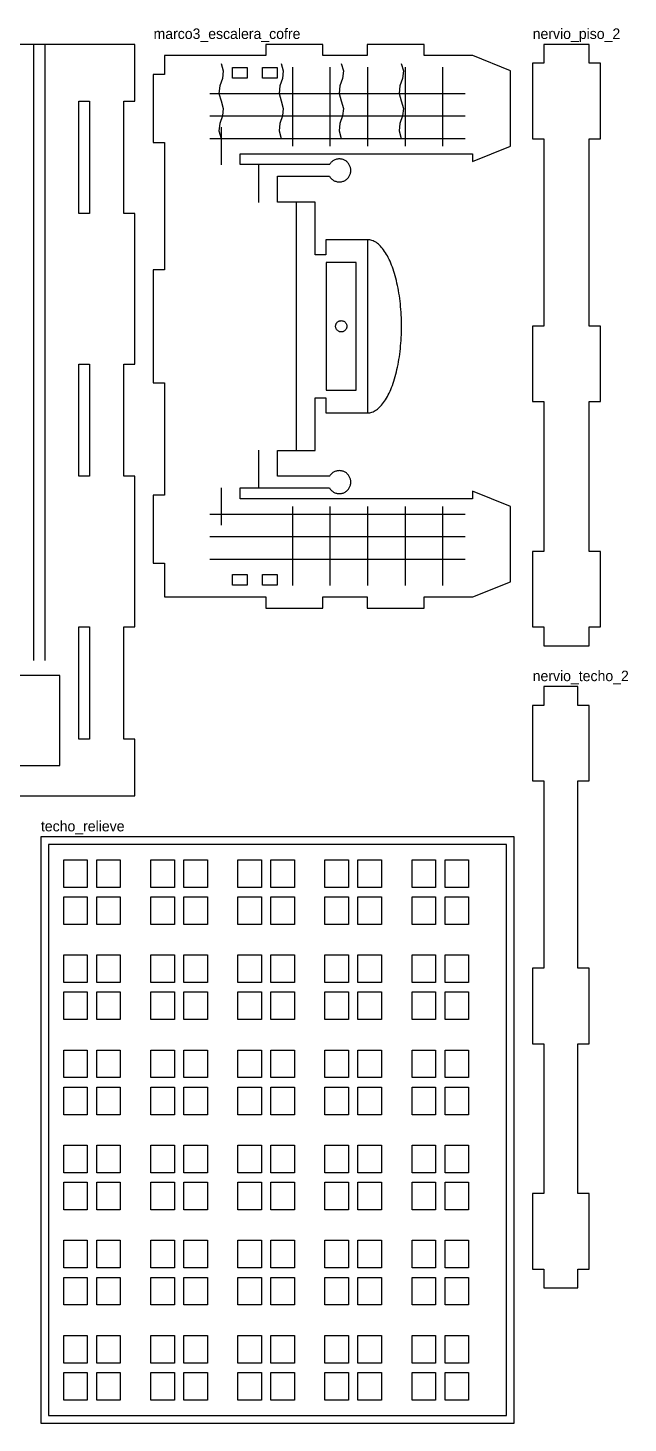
# Model space of a CAD drawing. Header units: millimetres. Extents: x 8 to 599, y 17 to 390.
# Drawn here: x 439.5 to 599.4, y 18.9 to 390.4 of the extents above; entities that cross this region are included whole.
import ezdxf

# ---------------------------------------------------------------- set-up
doc = ezdxf.new("R2010")
doc.units = ezdxf.units.MM
for name, color, linetype in [('CORTE', 1, 'Continuous'), ('ETIQUETAS', 3, 'Continuous'), ('GRABADO', 5, 'Continuous')]:
    doc.layers.add(name, color=color, linetype=linetype)

msp = doc.modelspace()

# ---------------------------------------------------------------- linework, layer by layer
at = {"layer": 'CORTE'}
msp.add_lwpolyline([(212.94, 185.94), (468.06, 185.94), (468.06, 185.94), (468.06, 201.06), (465.06, 201.06), (465.06, 230.94), (468.06, 230.94), (468.06, 271.06), (465.06, 271.06), (465.06, 300.94), (468.06, 300.94), (468.06, 341.06), (465.06, 341.06), (465.06, 370.94), (468.06, 370.94), (468.06, 386.06), (212.94, 386.06)], dxfattribs=at)
for points in [[(472.94, 378.06), (472.94, 359.94), (475.94, 359.94), (475.94, 326.06), (472.94, 326.06), (472.94, 295.94), (475.94, 295.94), (475.94, 266.06), (472.94, 266.06), (472.94, 247.94), (475.94, 247.94), (475.94, 238.94), (502.94, 238.94), (502.94, 235.94), (518.06, 235.94), (518.06, 238.94), (529.94, 238.94), (529.94, 235.94), (545.06, 235.94), (545.06, 238.94), (558.01, 238.94), (568.06, 242.96), (568.06, 263.04), (557.94, 267.09), (557.94, 265.06), (496.06, 265.06), (496.06, 267.94), (519.87, 267.94), (519.96, 267.8), (520.07, 267.64), (520.2, 267.48), (520.34, 267.34), (520.48, 267.2), (520.64, 267.07), (520.8, 266.96), (520.97, 266.85), (521.15, 266.76), (521.33, 266.67), (521.52, 266.6), (521.71, 266.54), (521.9, 266.5), (522.1, 266.47), (522.3, 266.45), (522.5, 266.44), (522.7, 266.45), (522.9, 266.47), (523.1, 266.5), (523.29, 266.54), (523.48, 266.6), (523.67, 266.67), (523.85, 266.76), (524.03, 266.85), (524.2, 266.96), (524.36, 267.07), (524.52, 267.2), (524.66, 267.34), (524.8, 267.48), (524.93, 267.64), (525.04, 267.8), (525.15, 267.97), (525.24, 268.15), (525.33, 268.33), (525.4, 268.52), (525.46, 268.71), (525.5, 268.9), (525.53, 269.1), (525.55, 269.3), (525.56, 269.5), (525.55, 269.7), (525.53, 269.9), (525.5, 270.1), (525.46, 270.29), (525.4, 270.48), (525.33, 270.67), (525.24, 270.85), (525.15, 271.03), (525.04, 271.2), (524.93, 271.36), (524.8, 271.52), (524.66, 271.66), (524.52, 271.8), (524.36, 271.93), (524.2, 272.04), (524.03, 272.15), (523.85, 272.24), (523.67, 272.33), (523.48, 272.4), (523.29, 272.46), (523.1, 272.5), (522.9, 272.53), (522.7, 272.55), (522.5, 272.56), (522.3, 272.55), (522.1, 272.53), (521.9, 272.5), (521.71, 272.46), (521.52, 272.4), (521.33, 272.33), (521.15, 272.24), (520.97, 272.15), (520.8, 272.04), (520.64, 271.93), (520.48, 271.8), (520.34, 271.66), (520.2, 271.52), (520.07, 271.36), (519.96, 271.2), (519.87, 271.06), (506.06, 271.06), (506.06, 277.94), (516.06, 277.94), (516.06, 291.94), (518.94, 291.94), (518.94, 287.94), (530, 287.94), (530.3, 287.95), (530.6, 287.99), (530.9, 288.05), (531.19, 288.14), (531.49, 288.25), (531.78, 288.39), (532.07, 288.55), (532.36, 288.73), (532.65, 288.94), (532.93, 289.18), (533.21, 289.43), (533.49, 289.71), (533.76, 290.01), (534.03, 290.33), (534.29, 290.68), (534.55, 291.05), (534.8, 291.44), (535.05, 291.85), (535.29, 292.28), (535.53, 292.73), (535.76, 293.19), (535.99, 293.68), (536.21, 294.19), (536.42, 294.71), (536.63, 295.26), (536.82, 295.82), (537.01, 296.39), (537.2, 296.98), (537.37, 297.59), (537.54, 298.21), (537.7, 298.84), (537.85, 299.49), (538, 300.15), (538.13, 300.82), (538.26, 301.5), (538.37, 302.19), (538.48, 302.89), (538.58, 303.6), (538.67, 304.32), (538.75, 305.04), (538.82, 305.77), (538.89, 306.51), (538.94, 307.25), (538.98, 307.99), (539.02, 308.74), (539.04, 309.49), (539.06, 310.25), (539.06, 311), (539.06, 311.75), (539.04, 312.51), (539.02, 313.26), (538.98, 314.01), (538.94, 314.75), (538.89, 315.49), (538.82, 316.23), (538.75, 316.96), (538.67, 317.68), (538.58, 318.4), (538.48, 319.11), (538.37, 319.81), (538.26, 320.5), (538.13, 321.18), (538, 321.85), (537.85, 322.51), (537.7, 323.16), (537.54, 323.79), (537.37, 324.41), (537.2, 325.02), (537.01, 325.61), (536.82, 326.18), (536.63, 326.74), (536.42, 327.29), (536.21, 327.81), (535.99, 328.32), (535.76, 328.81), (535.53, 329.27), (535.29, 329.72), (535.05, 330.15), (534.8, 330.56), (534.55, 330.95), (534.29, 331.32), (534.03, 331.67), (533.76, 331.99), (533.49, 332.29), (533.21, 332.57), (532.93, 332.82), (532.65, 333.06), (532.36, 333.27), (532.07, 333.45), (531.78, 333.61), (531.49, 333.75), (531.19, 333.86), (530.9, 333.95), (530.6, 334.01), (530.3, 334.05), (530, 334.06), (518.94, 334.06), (518.94, 330.06), (516.06, 330.06), (516.06, 344.06), (506.06, 344.06), (506.06, 350.94), (519.87, 350.94), (519.96, 350.8), (520.07, 350.64), (520.2, 350.48), (520.34, 350.34), (520.48, 350.2), (520.64, 350.07), (520.8, 349.96), (520.97, 349.85), (521.15, 349.76), (521.33, 349.67), (521.52, 349.6), (521.71, 349.54), (521.9, 349.5), (522.1, 349.47), (522.3, 349.45), (522.5, 349.44), (522.7, 349.45), (522.9, 349.47), (523.1, 349.5), (523.29, 349.54), (523.48, 349.6), (523.67, 349.67), (523.85, 349.76), (524.03, 349.85), (524.2, 349.96), (524.36, 350.07), (524.52, 350.2), (524.66, 350.34), (524.8, 350.48), (524.93, 350.64), (525.04, 350.8), (525.15, 350.97), (525.24, 351.15), (525.33, 351.33), (525.4, 351.52), (525.46, 351.71), (525.5, 351.9), (525.53, 352.1), (525.55, 352.3), (525.56, 352.5), (525.55, 352.7), (525.53, 352.9), (525.5, 353.1), (525.46, 353.29), (525.4, 353.48), (525.33, 353.67), (525.24, 353.85), (525.15, 354.03), (525.04, 354.2), (524.93, 354.36), (524.8, 354.52), (524.66, 354.66), (524.52, 354.8), (524.36, 354.93), (524.2, 355.04), (524.03, 355.15), (523.85, 355.24), (523.67, 355.33), (523.48, 355.4), (523.29, 355.46), (523.1, 355.5), (522.9, 355.53), (522.7, 355.55), (522.5, 355.56), (522.3, 355.55), (522.1, 355.53), (521.9, 355.5), (521.71, 355.46), (521.52, 355.4), (521.33, 355.33), (521.15, 355.24), (520.97, 355.15), (520.8, 355.04), (520.64, 354.93), (520.48, 354.8), (520.34, 354.66), (520.2, 354.52), (520.07, 354.36), (519.96, 354.2), (519.87, 354.06), (496.06, 354.06), (496.06, 356.94), (557.94, 356.94), (557.94, 354.91), (568.06, 358.96), (568.06, 379.04), (558.01, 383.06), (545.06, 383.06), (545.06, 386.06), (529.94, 386.06), (529.94, 383.06), (518.06, 383.06), (518.06, 386.06), (502.94, 386.06), (502.94, 383.06), (475.94, 383.06), (475.94, 378.06), (472.94, 378.06)], [(576.94, 381.06), (573.94, 381.06), (573.94, 360.94), (576.94, 360.94), (576.94, 311.06), (573.94, 311.06), (573.94, 290.94), (576.94, 290.94), (576.94, 251.06), (573.94, 251.06), (573.94, 230.94), (576.94, 230.94), (576.94, 225.94), (589.06, 225.94), (589.06, 230.94), (592.06, 230.94), (592.06, 251.06), (589.06, 251.06), (589.06, 290.94), (592.06, 290.94), (592.06, 311.06), (589.06, 311.06), (589.06, 360.94), (592.06, 360.94), (592.06, 381.06), (589.06, 381.06), (589.06, 386.06), (576.94, 386.06), (576.94, 381.06)], [(494.06, 379.94), (497.94, 379.94), (497.94, 377.06), (494.06, 377.06), (494.06, 379.94)], [(502.06, 379.94), (505.94, 379.94), (505.94, 377.06), (502.06, 377.06), (502.06, 379.94)], [(453.06, 370.94), (455.94, 370.94), (455.94, 341.06), (453.06, 341.06), (453.06, 370.94)], [(453.06, 300.94), (455.94, 300.94), (455.94, 271.06), (453.06, 271.06), (453.06, 300.94)], [(494.06, 244.94), (497.94, 244.94), (497.94, 242.06), (494.06, 242.06), (494.06, 244.94)], [(502.06, 244.94), (505.94, 244.94), (505.94, 242.06), (502.06, 242.06), (502.06, 244.94)], [(453.06, 230.94), (455.94, 230.94), (455.94, 201.06), (453.06, 201.06), (453.06, 230.94)], [(576.94, 210.06), (573.94, 210.06), (573.94, 189.94), (576.94, 189.94), (576.94, 140.06), (573.94, 140.06), (573.94, 119.94), (576.94, 119.94), (576.94, 80.06), (573.94, 80.06), (573.94, 59.94), (576.94, 59.94), (576.94, 54.94), (586.06, 54.94), (586.06, 59.94), (589.06, 59.94), (589.06, 80.06), (586.06, 80.06), (586.06, 119.94), (589.06, 119.94), (589.06, 140.06), (586.06, 140.06), (586.06, 189.94), (589.06, 189.94), (589.06, 210.06), (586.06, 210.06), (586.06, 215.06), (576.94, 215.06), (576.94, 210.06)], [(442.94, 18.94), (569.06, 18.94), (569.06, 175.06), (442.94, 175.06), (442.94, 18.94)], [(455.34, 161.59), (449.06, 161.59), (449.06, 168.94), (455.34, 168.94), (455.34, 161.59)], [(457.86, 161.59), (457.86, 168.94), (464.14, 168.94), (464.14, 161.59), (457.86, 161.59)], [(478.54, 161.59), (472.26, 161.59), (472.26, 168.94), (478.54, 168.94), (478.54, 161.59)], [(481.06, 161.59), (481.06, 168.94), (487.34, 168.94), (487.34, 161.59), (481.06, 161.59)], [(501.74, 161.59), (495.46, 161.59), (495.46, 168.94), (501.74, 168.94), (501.74, 161.59)], [(504.26, 161.59), (504.26, 168.94), (510.54, 168.94), (510.54, 161.59), (504.26, 161.59)], [(524.94, 161.59), (518.66, 161.59), (518.66, 168.94), (524.94, 168.94), (524.94, 161.59)], [(527.46, 161.59), (527.46, 168.94), (533.74, 168.94), (533.74, 161.59), (527.46, 161.59)], [(548.14, 161.59), (541.86, 161.59), (541.86, 168.94), (548.14, 168.94), (548.14, 161.59)], [(550.66, 161.59), (550.66, 168.94), (556.94, 168.94), (556.94, 161.59), (550.66, 161.59)], [(455.34, 159.07), (455.34, 151.73), (449.06, 151.73), (449.06, 159.07), (455.34, 159.07)], [(457.86, 159.07), (464.14, 159.07), (464.14, 151.73), (457.86, 151.73), (457.86, 159.07)], [(478.54, 159.07), (478.54, 151.73), (472.26, 151.73), (472.26, 159.07), (478.54, 159.07)], [(481.06, 159.07), (487.34, 159.07), (487.34, 151.73), (481.06, 151.73), (481.06, 159.07)], [(501.74, 159.07), (501.74, 151.73), (495.46, 151.73), (495.46, 159.07), (501.74, 159.07)], [(504.26, 159.07), (510.54, 159.07), (510.54, 151.73), (504.26, 151.73), (504.26, 159.07)], [(524.94, 159.07), (524.94, 151.73), (518.66, 151.73), (518.66, 159.07), (524.94, 159.07)], [(527.46, 159.07), (533.74, 159.07), (533.74, 151.73), (527.46, 151.73), (527.46, 159.07)], [(548.14, 159.07), (548.14, 151.73), (541.86, 151.73), (541.86, 159.07), (548.14, 159.07)], [(550.66, 159.07), (556.94, 159.07), (556.94, 151.73), (550.66, 151.73), (550.66, 159.07)], [(455.34, 136.26), (449.06, 136.26), (449.06, 143.61), (455.34, 143.61), (455.34, 136.26)], [(457.86, 136.26), (457.86, 143.61), (464.14, 143.61), (464.14, 136.26), (457.86, 136.26)], [(478.54, 136.26), (472.26, 136.26), (472.26, 143.61), (478.54, 143.61), (478.54, 136.26)], [(481.06, 136.26), (481.06, 143.61), (487.34, 143.61), (487.34, 136.26), (481.06, 136.26)], [(501.74, 136.26), (495.46, 136.26), (495.46, 143.61), (501.74, 143.61), (501.74, 136.26)], [(504.26, 136.26), (504.26, 143.61), (510.54, 143.61), (510.54, 136.26), (504.26, 136.26)], [(524.94, 136.26), (518.66, 136.26), (518.66, 143.61), (524.94, 143.61), (524.94, 136.26)], [(527.46, 136.26), (527.46, 143.61), (533.74, 143.61), (533.74, 136.26), (527.46, 136.26)], [(548.14, 136.26), (541.86, 136.26), (541.86, 143.61), (548.14, 143.61), (548.14, 136.26)], [(550.66, 136.26), (550.66, 143.61), (556.94, 143.61), (556.94, 136.26), (550.66, 136.26)], [(455.34, 133.74), (455.34, 126.39), (449.06, 126.39), (449.06, 133.74), (455.34, 133.74)], [(457.86, 133.74), (464.14, 133.74), (464.14, 126.39), (457.86, 126.39), (457.86, 133.74)], [(478.54, 133.74), (478.54, 126.39), (472.26, 126.39), (472.26, 133.74), (478.54, 133.74)], [(481.06, 133.74), (487.34, 133.74), (487.34, 126.39), (481.06, 126.39), (481.06, 133.74)], [(501.74, 133.74), (501.74, 126.39), (495.46, 126.39), (495.46, 133.74), (501.74, 133.74)], [(504.26, 133.74), (510.54, 133.74), (510.54, 126.39), (504.26, 126.39), (504.26, 133.74)], [(524.94, 133.74), (524.94, 126.39), (518.66, 126.39), (518.66, 133.74), (524.94, 133.74)], [(527.46, 133.74), (533.74, 133.74), (533.74, 126.39), (527.46, 126.39), (527.46, 133.74)], [(548.14, 133.74), (548.14, 126.39), (541.86, 126.39), (541.86, 133.74), (548.14, 133.74)], [(550.66, 133.74), (556.94, 133.74), (556.94, 126.39), (550.66, 126.39), (550.66, 133.74)], [(455.34, 110.93), (449.06, 110.93), (449.06, 118.27), (455.34, 118.27), (455.34, 110.93)], [(457.86, 110.93), (457.86, 118.27), (464.14, 118.27), (464.14, 110.93), (457.86, 110.93)], [(478.54, 110.93), (472.26, 110.93), (472.26, 118.27), (478.54, 118.27), (478.54, 110.93)], [(481.06, 110.93), (481.06, 118.27), (487.34, 118.27), (487.34, 110.93), (481.06, 110.93)], [(501.74, 110.93), (495.46, 110.93), (495.46, 118.27), (501.74, 118.27), (501.74, 110.93)], [(504.26, 110.93), (504.26, 118.27), (510.54, 118.27), (510.54, 110.93), (504.26, 110.93)], [(524.94, 110.93), (518.66, 110.93), (518.66, 118.27), (524.94, 118.27), (524.94, 110.93)], [(527.46, 110.93), (527.46, 118.27), (533.74, 118.27), (533.74, 110.93), (527.46, 110.93)], [(548.14, 110.93), (541.86, 110.93), (541.86, 118.27), (548.14, 118.27), (548.14, 110.93)], [(550.66, 110.93), (550.66, 118.27), (556.94, 118.27), (556.94, 110.93), (550.66, 110.93)], [(449.06, 108.41), (455.34, 108.41), (455.34, 101.06), (449.06, 101.06), (449.06, 108.41)], [(457.86, 108.41), (464.14, 108.41), (464.14, 101.06), (457.86, 101.06), (457.86, 108.41)], [(478.54, 108.41), (478.54, 101.06), (472.26, 101.06), (472.26, 108.41), (478.54, 108.41)], [(481.06, 108.41), (487.34, 108.41), (487.34, 101.06), (481.06, 101.06), (481.06, 108.41)], [(501.74, 108.41), (501.74, 101.06), (495.46, 101.06), (495.46, 108.41), (501.74, 108.41)], [(504.26, 108.41), (510.54, 108.41), (510.54, 101.06), (504.26, 101.06), (504.26, 108.41)], [(518.66, 108.41), (524.94, 108.41), (524.94, 101.06), (518.66, 101.06), (518.66, 108.41)], [(527.46, 108.41), (533.74, 108.41), (533.74, 101.06), (527.46, 101.06), (527.46, 108.41)], [(548.14, 108.41), (548.14, 101.06), (541.86, 101.06), (541.86, 108.41), (548.14, 108.41)], [(550.66, 108.41), (556.94, 108.41), (556.94, 101.06), (550.66, 101.06), (550.66, 108.41)], [(455.34, 85.59), (449.06, 85.59), (449.06, 92.94), (455.34, 92.94), (455.34, 85.59)], [(457.86, 85.59), (457.86, 92.94), (464.14, 92.94), (464.14, 85.59), (457.86, 85.59)], [(478.54, 85.59), (472.26, 85.59), (472.26, 92.94), (478.54, 92.94), (478.54, 85.59)], [(487.34, 85.59), (481.06, 85.59), (481.06, 92.94), (487.34, 92.94), (487.34, 85.59)], [(501.74, 85.59), (495.46, 85.59), (495.46, 92.94), (501.74, 92.94), (501.74, 85.59)], [(504.26, 85.59), (504.26, 92.94), (510.54, 92.94), (510.54, 85.59), (504.26, 85.59)], [(524.94, 85.59), (518.66, 85.59), (518.66, 92.94), (524.94, 92.94), (524.94, 85.59)], [(533.74, 85.59), (527.46, 85.59), (527.46, 92.94), (533.74, 92.94), (533.74, 85.59)], [(548.14, 85.59), (541.86, 85.59), (541.86, 92.94), (548.14, 92.94), (548.14, 85.59)], [(550.66, 85.59), (550.66, 92.94), (556.94, 92.94), (556.94, 85.59), (550.66, 85.59)], [(455.34, 83.07), (455.34, 75.73), (449.06, 75.73), (449.06, 83.07), (455.34, 83.07)], [(457.86, 83.07), (464.14, 83.07), (464.14, 75.73), (457.86, 75.73), (457.86, 83.07)], [(478.54, 83.07), (478.54, 75.73), (472.26, 75.73), (472.26, 83.07), (478.54, 83.07)], [(481.06, 83.07), (487.34, 83.07), (487.34, 75.73), (481.06, 75.73), (481.06, 83.07)], [(501.74, 83.07), (501.74, 75.73), (495.46, 75.73), (495.46, 83.07), (501.74, 83.07)], [(504.26, 83.07), (510.54, 83.07), (510.54, 75.73), (504.26, 75.73), (504.26, 83.07)], [(524.94, 83.07), (524.94, 75.73), (518.66, 75.73), (518.66, 83.07), (524.94, 83.07)], [(527.46, 83.07), (533.74, 83.07), (533.74, 75.73), (527.46, 75.73), (527.46, 83.07)], [(548.14, 83.07), (548.14, 75.73), (541.86, 75.73), (541.86, 83.07), (548.14, 83.07)], [(550.66, 83.07), (556.94, 83.07), (556.94, 75.73), (550.66, 75.73), (550.66, 83.07)], [(455.34, 60.26), (449.06, 60.26), (449.06, 67.61), (455.34, 67.61), (455.34, 60.26)], [(457.86, 60.26), (457.86, 67.61), (464.14, 67.61), (464.14, 60.26), (457.86, 60.26)], [(478.54, 60.26), (472.26, 60.26), (472.26, 67.61), (478.54, 67.61), (478.54, 60.26)], [(481.06, 60.26), (481.06, 67.61), (487.34, 67.61), (487.34, 60.26), (481.06, 60.26)], [(501.74, 60.26), (495.46, 60.26), (495.46, 67.61), (501.74, 67.61), (501.74, 60.26)], [(504.26, 60.26), (504.26, 67.61), (510.54, 67.61), (510.54, 60.26), (504.26, 60.26)], [(524.94, 60.26), (518.66, 60.26), (518.66, 67.61), (524.94, 67.61), (524.94, 60.26)], [(527.46, 60.26), (527.46, 67.61), (533.74, 67.61), (533.74, 60.26), (527.46, 60.26)], [(548.14, 60.26), (541.86, 60.26), (541.86, 67.61), (548.14, 67.61), (548.14, 60.26)], [(550.66, 60.26), (550.66, 67.61), (556.94, 67.61), (556.94, 60.26), (550.66, 60.26)], [(455.34, 57.74), (455.34, 50.39), (449.06, 50.39), (449.06, 57.74), (455.34, 57.74)], [(457.86, 57.74), (464.14, 57.74), (464.14, 50.39), (457.86, 50.39), (457.86, 57.74)], [(478.54, 57.74), (478.54, 50.39), (472.26, 50.39), (472.26, 57.74), (478.54, 57.74)], [(481.06, 57.74), (487.34, 57.74), (487.34, 50.39), (481.06, 50.39), (481.06, 57.74)], [(501.74, 57.74), (501.74, 50.39), (495.46, 50.39), (495.46, 57.74), (501.74, 57.74)], [(504.26, 57.74), (510.54, 57.74), (510.54, 50.39), (504.26, 50.39), (504.26, 57.74)], [(524.94, 57.74), (524.94, 50.39), (518.66, 50.39), (518.66, 57.74), (524.94, 57.74)], [(527.46, 57.74), (533.74, 57.74), (533.74, 50.39), (527.46, 50.39), (527.46, 57.74)], [(548.14, 57.74), (548.14, 50.39), (541.86, 50.39), (541.86, 57.74), (548.14, 57.74)], [(550.66, 57.74), (556.94, 57.74), (556.94, 50.39), (550.66, 50.39), (550.66, 57.74)], [(455.34, 34.93), (449.06, 34.93), (449.06, 42.27), (455.34, 42.27), (455.34, 34.93)], [(457.86, 34.93), (457.86, 42.27), (464.14, 42.27), (464.14, 34.93), (457.86, 34.93)], [(478.54, 34.93), (472.26, 34.93), (472.26, 42.27), (478.54, 42.27), (478.54, 34.93)], [(481.06, 34.93), (481.06, 42.27), (487.34, 42.27), (487.34, 34.93), (481.06, 34.93)], [(501.74, 34.93), (495.46, 34.93), (495.46, 42.27), (501.74, 42.27), (501.74, 34.93)], [(504.26, 34.93), (504.26, 42.27), (510.54, 42.27), (510.54, 34.93), (504.26, 34.93)], [(524.94, 34.93), (518.66, 34.93), (518.66, 42.27), (524.94, 42.27), (524.94, 34.93)], [(527.46, 34.93), (527.46, 42.27), (533.74, 42.27), (533.74, 34.93), (527.46, 34.93)], [(548.14, 34.93), (541.86, 34.93), (541.86, 42.27), (548.14, 42.27), (548.14, 34.93)], [(550.66, 34.93), (550.66, 42.27), (556.94, 42.27), (556.94, 34.93), (550.66, 34.93)], [(455.34, 32.41), (455.34, 25.06), (449.06, 25.06), (449.06, 32.41), (455.34, 32.41)], [(457.86, 32.41), (464.14, 32.41), (464.14, 25.06), (457.86, 25.06), (457.86, 32.41)], [(472.26, 32.41), (478.54, 32.41), (478.54, 25.06), (472.26, 25.06), (472.26, 32.41)], [(481.06, 32.41), (487.34, 32.41), (487.34, 25.06), (481.06, 25.06), (481.06, 32.41)], [(495.46, 32.41), (501.74, 32.41), (501.74, 25.06), (495.46, 25.06), (495.46, 32.41)], [(504.26, 32.41), (510.54, 32.41), (510.54, 25.06), (504.26, 25.06), (504.26, 32.41)], [(518.66, 32.41), (524.94, 32.41), (524.94, 25.06), (518.66, 25.06), (518.66, 32.41)], [(527.46, 32.41), (533.74, 32.41), (533.74, 25.06), (527.46, 25.06), (527.46, 32.41)], [(548.14, 32.41), (548.14, 25.06), (541.86, 25.06), (541.86, 32.41), (548.14, 32.41)], [(550.66, 25.06), (550.66, 32.41), (556.94, 32.41), (556.94, 25.06), (550.66, 25.06)]]:
    msp.add_lwpolyline(points, close=True, dxfattribs=at)
at = {"layer": 'GRABADO'}
for points in [[(441, 386), (441, 222)], [(444, 386), (444, 222)], [(491, 381), (491.57, 379), (491.35, 377), (490.65, 375), (490.43, 373), (491, 371), (491.57, 369), (491.35, 367), (490.65, 365), (490.43, 363), (491, 361)], [(507, 381), (507.57, 379), (507.35, 377), (506.65, 375), (506.43, 373), (507, 371), (507.57, 369), (507.35, 367), (506.65, 365), (506.43, 363), (507, 361)], [(510, 380), (510, 359)], [(520, 380), (520, 359)], [(523, 381), (523.57, 379), (523.35, 377), (522.65, 375), (522.43, 373), (523, 371), (523.57, 369), (523.35, 367), (522.65, 365), (522.43, 363), (523, 361)], [(530, 380), (530, 359)], [(539, 381), (539.57, 379), (539.35, 377), (538.65, 375), (538.43, 373), (539, 371), (539.57, 369), (539.35, 367), (538.65, 365), (538.43, 363), (539, 361)], [(540, 380), (540, 359)], [(550, 380), (550, 359)], [(488, 373), (556, 373)], [(488, 367), (556, 367)], [(488, 361), (556, 361)], [(491, 364), (491, 354)], [(501, 354), (501, 344)], [(511, 344), (511, 278)], [(530, 334), (530, 288)], [(519, 294), (527, 294), (527, 328), (519, 328), (519, 294)], [(523, 309.5), (522.85, 309.51), (522.71, 309.53), (522.56, 309.56), (522.43, 309.61), (522.29, 309.68), (522.17, 309.75), (522.05, 309.84), (521.94, 309.94), (521.84, 310.05), (521.75, 310.17), (521.68, 310.29), (521.61, 310.43), (521.56, 310.56), (521.53, 310.71), (521.51, 310.85), (521.5, 311), (521.51, 311.15), (521.53, 311.29), (521.56, 311.44), (521.61, 311.57), (521.68, 311.71), (521.75, 311.83), (521.84, 311.95), (521.94, 312.06), (522.05, 312.16), (522.17, 312.25), (522.29, 312.32), (522.43, 312.39), (522.56, 312.44), (522.71, 312.47), (522.85, 312.49), (523, 312.5), (523.15, 312.49), (523.29, 312.47), (523.44, 312.44), (523.57, 312.39), (523.71, 312.32), (523.83, 312.25), (523.95, 312.16), (524.06, 312.06), (524.16, 311.95), (524.25, 311.83), (524.32, 311.71), (524.39, 311.57), (524.44, 311.44), (524.47, 311.29), (524.49, 311.15), (524.5, 311), (524.49, 310.85), (524.47, 310.71), (524.44, 310.56), (524.39, 310.43), (524.32, 310.29), (524.25, 310.17), (524.16, 310.05), (524.06, 309.94), (523.95, 309.84), (523.83, 309.75), (523.71, 309.68), (523.57, 309.61), (523.44, 309.56), (523.29, 309.53), (523.15, 309.51), (523, 309.5)], [(501, 278), (501, 268)], [(491, 268), (491, 258)], [(488, 261), (556, 261)], [(510, 263), (510, 242)], [(520, 263), (520, 242)], [(530, 263), (530, 242)], [(540, 263), (540, 242)], [(550, 263), (550, 242)], [(488, 255), (556, 255)], [(488, 249), (556, 249)], [(233, 194), (448, 194), (448, 218), (233, 218), (233, 194)], [(567, 21), (567, 173), (445, 173), (445, 21), (567, 21)]]:
    msp.add_lwpolyline(points, dxfattribs=at)

# ---------------------------------------------------------------- texts
at = {"layer": 'ETIQUETAS'}
for s, p in [('marco3_escalera_cofre', (473, 387.5)), ('nervio_piso_2', (574, 387.5)), ('nervio_techo_2', (574, 216.5)), ('techo_relieve', (443, 176.5))]:
    msp.add_text(s, height=2.8, dxfattribs=at).set_placement(p)

doc.saveas('drawing.dxf')
